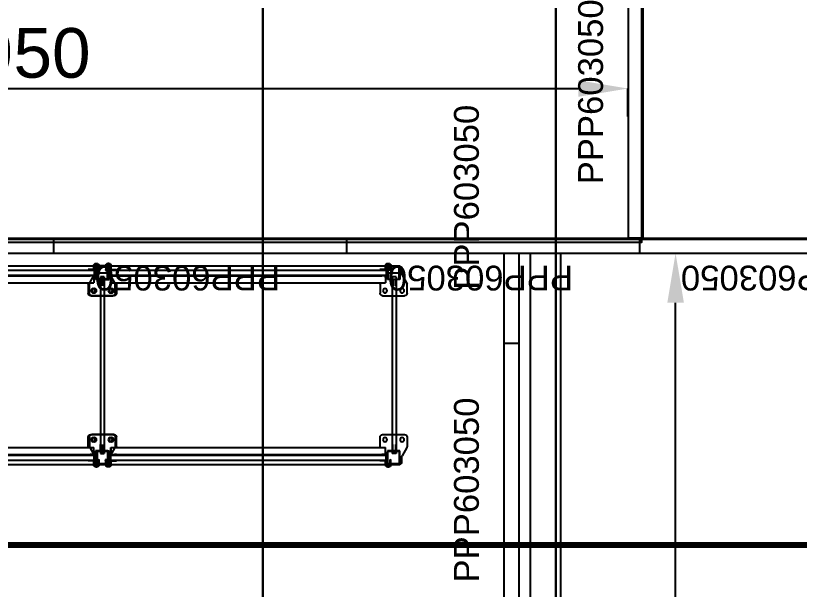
# Model space of a CAD drawing. Header units: millimetres. Extents: x 1478096 to 1808313, y 619971 to 762366.
# Drawn here: x 1527754 to 1530910, y 674647 to 676959 of the extents above; entities that cross this region are included whole.
import ezdxf

# ---------------------------------------------------------------- set-up
doc = ezdxf.new("R2010")
doc.units = ezdxf.units.MM
doc.header["$LTSCALE"] = 10
doc.linetypes.add('CENTERX2', pattern=[4, 2.5, -0.5, 0.5, -0.5])
for name, color, linetype in [('COSTAN-CAM-COTAS', 7, 'Continuous'), ('COSTAN-CAM-EJES', 251, 'CENTERX2'), ('COSTAN-CAM-LAT NUM', 6, 'Continuous'), ('COSTAN-CAM-LATERALES', 5, 'Continuous'), ('COSTAN-CAM-PUERTAS', 4, 'Continuous'), ('COSTAN-CAM-TECHOS-60', 1, 'Continuous'), ('DC-ARQ-RACK PREP.', 11, 'Continuous')]:
    doc.layers.add(name, color=color, linetype=linetype)
doc.styles.add('costan', font='ARIAL.TTF')
doc.dimstyles.new('COSTAN-MM-100', dxfattribs={"dimtxt": 200, "dimasz": 200, "dimexe": 0, "dimexo": 0, "dimgap": 40, "dimtad": 1, "dimdec": 0, "dimzin": 0, "dimdsep": 46, "dimtxsty": 'costan', "dimblk1": 'ARCHTICK', "dimblk2": 'ARCHTICK', "dimcen": 0, "dimclrd": 256, "dimclre": 256, "dimclrt": 256, "dimadec": 0, "dimazin": 0, "dimtfac": 1, "dimtdec": 0, "dimtofl": 0, "dimtmove": 0, "dimatfit": 3, "dimfxl": 0, "dimtolj": 1, "dimtzin": 0, "dimarcsym": 0})

# ---------------------------------------------------------------- blocks, each defined once
blk = doc.blocks.new('RE-PLANTABASE(XREF)$0$RACK-CAMARA')
at = {"layer": 'DC-ARQ-RACK PREP.', "linetype": 'ByBlock'}
for p, q in [((-0.3709, 2.403), (-0.39, 2.403)), ((-0.3324, 2.4235), (-0.3656, 2.4045)), ((-0.29, 2.425), (-0.3271, 2.425)), ((-0.28, 2.3655), (-0.28, 2.415)), ((0.28, 2.3655), (0.28, 2.415)), ((0.29, 2.425), (0.3271, 2.425)), ((0.3324, 2.4235), (0.3656, 2.4045)), ((0.3709, 2.403), (0.39, 2.403)), ((-0.4, 2.3865), (-0.4, 2.3955)), ((-0.4, 2.3955), (-0.345, 2.3955)), ((-0.398, 2.3865), (-0.4, 2.3865)), ((-0.4, 2.3855), (-0.4, 2.3865)), ((-0.4, 2.3824), (-0.4, 2.3855)), ((-0.4, 2.3814), (-0.4, 2.3824)), ((-0.4, 2.3805), (-0.4, 2.3814)), ((-0.4, 2.3795), (-0.4, 2.3805)), ((-0.4, 2.3805), (-0.398, 2.3805)), ((-0.4, 2.3615), (-0.4, 2.3795)), ((-0.4, 2.3795), (-0.398, 2.3795)), ((-0.347, 2.3935), (-0.398, 2.3935)), ((-0.398, 2.3935), (-0.398, 2.3865)), ((-0.398, 2.3865), (-0.398, 2.3855)), ((-0.398, 2.3855), (-0.398, 2.3824)), ((-0.398, 2.3824), (-0.398, 2.3814)), ((-0.398, 2.3814), (-0.398, 2.3805)), ((-0.398, 2.3805), (-0.398, 2.3795)), ((-0.398, 2.3795), (-0.398, 2.3615)), ((-0.356, 2.3805), (-0.356, 2.3655)), ((-0.356, 2.3805), (0.356, 2.3805)), ((-0.347, 2.366), (-0.347, 2.3935)), ((-0.347, 2.38), (-0.32, 2.38)), ((-0.347, 2.3475), (-0.347, 2.375)), ((-0.347, 2.3475), (-0.347, 2.375)), ((-0.345, 2.3955), (-0.345, 2.368)), ((-0.32, 2.378), (-0.345, 2.378)), ((-0.345, 2.373), (-0.345, 2.3455)), ((-0.345, 2.373), (-0.345, 2.3455)), ((-0.345, 2.368), (-0.32, 2.368)), ((-0.32, 2.38), (-0.32, 2.378)), ((-0.32, 2.368), (-0.32, 2.366)), ((-0.28, 2.326), (-0.28, 2.3755)), ((-0.28, 2.326), (-0.28, 2.3755)), ((0.28, 2.326), (0.28, 2.3755)), ((0.28, 2.326), (0.28, 2.3755)), ((0.347, 2.38), (0.32, 2.38)), ((0.32, 2.38), (0.32, 2.378)), ((0.32, 2.378), (0.345, 2.378)), ((0.345, 2.368), (0.32, 2.368)), ((0.32, 2.368), (0.32, 2.366)), ((0.345, 2.3955), (0.345, 2.368)), ((0.4, 2.3955), (0.345, 2.3955)), ((0.345, 2.373), (0.345, 2.3455)), ((0.345, 2.373), (0.345, 2.3455)), ((0.347, 2.366), (0.347, 2.3935)), ((0.347, 2.3935), (0.398, 2.3935)), ((0.347, 2.3475), (0.347, 2.375)), ((0.347, 2.3475), (0.347, 2.375)), ((0.356, 2.3805), (0.356, 2.3655)), ((0.398, 2.3935), (0.398, 2.3865)), ((0.398, 2.3865), (0.4, 2.3865)), ((0.398, 2.3865), (0.398, 2.3855)), ((0.398, 2.3855), (0.398, 2.3824)), ((0.398, 2.3824), (0.398, 2.3814)), ((0.398, 2.3814), (0.398, 2.3805)), ((0.398, 2.3805), (0.398, 2.3795)), ((0.4, 2.3805), (0.398, 2.3805)), ((0.4, 2.3795), (0.398, 2.3795)), ((0.398, 2.3795), (0.398, 2.3615)), ((0.4, 2.3865), (0.4, 2.3955)), ((0.4, 2.3855), (0.4, 2.3865)), ((0.4, 2.3824), (0.4, 2.3855)), ((0.4, 2.3814), (0.4, 2.3824)), ((0.4, 2.3805), (0.4, 2.3814)), ((0.4, 2.3795), (0.4, 2.3805)), ((0.4, 2.3615), (0.4, 2.3795)), ((-0.41, 2.3465), (-0.41, 2.3509)), ((-0.41, 2.3465), (-0.41, 2.3509)), ((-0.406, 2.3509), (-0.406, 2.3465)), ((-0.406, 2.3509), (-0.406, 2.3465)), ((-0.4024, 2.3589), (-0.4025, 2.3589)), ((-0.4024, 2.3589), (-0.4025, 2.3589)), ((-0.4024, 2.3589), (-0.4, 2.359)), ((-0.4024, 2.3589), (-0.4, 2.359)), ((-0.4, 2.355), (-0.4022, 2.3549)), ((-0.4, 2.355), (-0.4022, 2.3549)), ((-0.402, 2.3425), (-0.3855, 2.3425)), ((-0.402, 2.3425), (-0.3855, 2.3425)), ((-0.3855, 2.3385), (-0.402, 2.3385)), ((-0.3855, 2.3385), (-0.402, 2.3385)), ((-0.398, 2.3615), (-0.4, 2.3615)), ((-0.4, 2.3605), (-0.4, 2.3615)), ((-0.398, 2.3615), (-0.4, 2.3615)), ((-0.4, 2.3605), (-0.4, 2.3615)), ((-0.4, 2.3596), (-0.4, 2.3605)), ((-0.4, 2.3605), (-0.398, 2.3605)), ((-0.4, 2.3596), (-0.4, 2.3605)), ((-0.4, 2.3605), (-0.398, 2.3605)), ((-0.4, 2.3586), (-0.4, 2.3596)), ((-0.4, 2.3586), (-0.4, 2.3596)), ((-0.4, 2.3555), (-0.4, 2.3586)), ((-0.4, 2.3555), (-0.4, 2.3586)), ((-0.4, 2.3545), (-0.4, 2.3555)), ((-0.4, 2.3545), (-0.4, 2.3555)), ((-0.4, 2.3545), (-0.398, 2.3545)), ((-0.4, 2.3455), (-0.4, 2.3545)), ((-0.4, 2.3455), (-0.4, 2.3545)), ((-0.4, 2.3545), (-0.398, 2.3545)), ((-0.345, 2.3455), (-0.4, 2.3455)), ((-0.345, 2.3455), (-0.4, 2.3455)), ((-0.4, 2.3382), (-0.4, 0.0422)), ((-0.3855, 2.3382), (-0.4, 2.3382)), ((-0.4, 2.3382), (-0.3855, 2.3382)), ((-0.398, 2.3615), (-0.398, 2.3605)), ((-0.398, 2.3615), (-0.398, 2.3605)), ((-0.398, 2.3605), (-0.398, 2.3596)), ((-0.398, 2.3605), (-0.398, 2.3596)), ((-0.398, 2.3596), (-0.398, 2.3586)), ((-0.398, 2.3591), (-0.388, 2.3596)), ((-0.398, 2.3596), (-0.398, 2.3586)), ((-0.398, 2.3591), (-0.388, 2.3596)), ((-0.398, 2.3586), (-0.398, 2.3555)), ((-0.398, 2.3586), (-0.398, 2.3555)), ((-0.3878, 2.3556), (-0.398, 2.3551)), ((-0.3878, 2.3556), (-0.398, 2.3551)), ((-0.398, 2.3555), (-0.398, 2.3545)), ((-0.398, 2.3555), (-0.398, 2.3545)), ((-0.398, 2.3545), (-0.398, 2.3475)), ((-0.398, 2.3545), (-0.398, 2.3475)), ((-0.398, 2.3475), (-0.347, 2.3475)), ((-0.398, 2.3475), (-0.347, 2.3475)), ((-0.388, 2.3596), (-0.381, 2.36)), ((-0.388, 2.3596), (-0.381, 2.36)), ((-0.3808, 2.356), (-0.3878, 2.3556)), ((-0.3808, 2.356), (-0.3878, 2.3556)), ((-0.3855, 2.3455), (-0.3855, 2.3235)), ((-0.3855, 2.3455), (-0.3855, 2.3235)), ((-0.3839, 2.3455), (-0.3839, 2.3235)), ((-0.3839, 2.3455), (-0.3839, 2.3235)), ((-0.3625, 2.3402), (-0.3825, 2.3402)), ((-0.3825, 2.3402), (-0.3625, 2.3402)), ((-0.3825, 2.3382), (-0.3825, 0.0402)), ((-0.3808, 2.356), (-0.381, 2.36)), ((-0.3808, 2.356), (-0.381, 2.36)), ((-0.3625, 2.3382), (-0.3625, 0.0402)), ((-0.3611, 2.3455), (-0.3611, 2.3235)), ((-0.3611, 2.3455), (-0.3611, 2.3235)), ((-0.36, 2.3382), (-0.36, 0.065)), ((-0.3595, 2.3455), (-0.3595, 2.3235)), ((-0.3595, 2.3455), (-0.3595, 2.3235)), ((-0.3595, 2.3425), (-0.354, 2.3425)), ((-0.3595, 2.3425), (-0.354, 2.3425)), ((-0.354, 2.3385), (-0.3595, 2.3385)), ((-0.354, 2.3385), (-0.3595, 2.3385)), ((-0.3318, 2.3382), (-0.3595, 2.3382)), ((-0.3595, 2.3382), (-0.3318, 2.3382)), ((-0.356, 2.3655), (0.356, 2.3655)), ((-0.354, 2.3425), (-0.354, 2.3385)), ((-0.354, 2.3425), (-0.354, 2.3385)), ((-0.32, 2.366), (-0.347, 2.366)), ((-0.3318, 2.3382), (-0.3318, 0.0422)), ((0.32, 2.366), (0.347, 2.366)), ((0.3318, 2.3382), (0.3318, 0.0422)), ((0.3318, 2.3382), (0.3595, 2.3382)), ((0.3595, 2.3382), (0.3318, 2.3382)), ((0.345, 2.3455), (0.4, 2.3455)), ((0.345, 2.3455), (0.4, 2.3455)), ((0.398, 2.3475), (0.347, 2.3475)), ((0.398, 2.3475), (0.347, 2.3475)), ((0.3595, 2.3425), (0.354, 2.3425)), ((0.354, 2.3425), (0.354, 2.3385)), ((0.3595, 2.3425), (0.354, 2.3425)), ((0.354, 2.3425), (0.354, 2.3385)), ((0.354, 2.3385), (0.3595, 2.3385)), ((0.354, 2.3385), (0.3595, 2.3385)), ((0.3595, 2.3455), (0.3595, 2.3235)), ((0.3595, 2.3455), (0.3595, 2.3235)), ((0.3595, 2.3382), (0.36, 0.065)), ((0.3611, 2.3455), (0.3611, 2.3235)), ((0.3611, 2.3455), (0.3611, 2.3235)), ((0.3625, 2.3402), (0.3825, 2.3402)), ((0.3825, 2.3402), (0.3625, 2.3402)), ((0.3625, 2.3382), (0.3625, 0.0402)), ((0.3808, 2.356), (0.381, 2.36)), ((0.3808, 2.356), (0.381, 2.36)), ((0.3808, 2.356), (0.3878, 2.3556)), ((0.3808, 2.356), (0.3878, 2.3556)), ((0.388, 2.3596), (0.381, 2.36)), ((0.388, 2.3596), (0.381, 2.36)), ((0.3825, 2.3382), (0.3825, 0.0402)), ((0.3839, 2.3455), (0.3839, 2.3235)), ((0.3839, 2.3455), (0.3839, 2.3235)), ((0.3855, 2.3455), (0.3855, 2.3235)), ((0.3855, 2.3455), (0.3855, 2.3235)), ((0.402, 2.3425), (0.3855, 2.3425)), ((0.402, 2.3425), (0.3855, 2.3425)), ((0.3855, 2.3385), (0.402, 2.3385)), ((0.3855, 2.3385), (0.402, 2.3385)), ((0.3855, 2.3382), (0.4, 2.3382)), ((0.4, 2.3382), (0.3855, 2.3382)), ((0.3878, 2.3556), (0.398, 2.3551)), ((0.3878, 2.3556), (0.398, 2.3551)), ((0.398, 2.3591), (0.388, 2.3596)), ((0.398, 2.3591), (0.388, 2.3596)), ((0.398, 2.3615), (0.4, 2.3615)), ((0.398, 2.3615), (0.398, 2.3605)), ((0.398, 2.3615), (0.4, 2.3615)), ((0.398, 2.3615), (0.398, 2.3605)), ((0.398, 2.3605), (0.398, 2.3596)), ((0.4, 2.3605), (0.398, 2.3605)), ((0.398, 2.3605), (0.398, 2.3596)), ((0.4, 2.3605), (0.398, 2.3605)), ((0.398, 2.3596), (0.398, 2.3586)), ((0.398, 2.3596), (0.398, 2.3586)), ((0.398, 2.3586), (0.398, 2.3555)), ((0.398, 2.3586), (0.398, 2.3555)), ((0.398, 2.3555), (0.398, 2.3545)), ((0.398, 2.3555), (0.398, 2.3545)), ((0.398, 2.3545), (0.398, 2.3475)), ((0.4, 2.3545), (0.398, 2.3545)), ((0.4, 2.3545), (0.398, 2.3545)), ((0.398, 2.3545), (0.398, 2.3475)), ((0.4, 2.3605), (0.4, 2.3615)), ((0.4, 2.3605), (0.4, 2.3615)), ((0.4, 2.3596), (0.4, 2.3605)), ((0.4, 2.3596), (0.4, 2.3605)), ((0.4, 2.3586), (0.4, 2.3596)), ((0.4, 2.3586), (0.4, 2.3596)), ((0.4024, 2.3589), (0.4, 2.359)), ((0.4024, 2.3589), (0.4, 2.359)), ((0.4, 2.3555), (0.4, 2.3586)), ((0.4, 2.3555), (0.4, 2.3586)), ((0.4, 2.3545), (0.4, 2.3555)), ((0.4, 2.3545), (0.4, 2.3555)), ((0.4, 2.355), (0.4022, 2.3549)), ((0.4, 2.355), (0.4022, 2.3549)), ((0.4, 2.3455), (0.4, 2.3545)), ((0.4, 2.3455), (0.4, 2.3545)), ((0.4, 2.3382), (0.4, 0.0422)), ((0.4024, 2.3589), (0.4025, 2.3589)), ((0.4024, 2.3589), (0.4025, 2.3589)), ((0.406, 2.3509), (0.406, 2.3465)), ((0.406, 2.3509), (0.406, 2.3465)), ((0.41, 2.3465), (0.41, 2.3509)), ((0.41, 2.3465), (0.41, 2.3509)), ((-0.3855, 2.3235), (-0.3855, 2.3155)), ((-0.3855, 2.3235), (-0.3855, 2.3155)), ((-0.3855, 2.3155), (-0.3839, 2.3155)), ((-0.3855, 2.3155), (-0.3839, 2.3155)), ((-0.3839, 2.3155), (-0.3839, 2.3235)), ((-0.3839, 2.3155), (-0.3839, 2.3235)), ((-0.3839, 2.3155), (-0.3825, 2.3155)), ((-0.3839, 2.3155), (-0.3825, 2.3155)), ((-0.3625, 2.3155), (-0.3611, 2.3155)), ((-0.3625, 2.3155), (-0.3611, 2.3155)), ((-0.3611, 2.3235), (-0.3611, 2.3155)), ((-0.3611, 2.3235), (-0.3611, 2.3155)), ((-0.3611, 2.3155), (-0.3595, 2.3155)), ((-0.3611, 2.3155), (-0.3595, 2.3155)), ((-0.3595, 2.3155), (-0.3595, 2.3235)), ((-0.3595, 2.3155), (-0.3595, 2.3235)), ((-0.3271, 2.316), (-0.29, 2.316)), ((-0.3271, 2.316), (-0.29, 2.316)), ((0.3271, 2.316), (0.29, 2.316)), ((0.3271, 2.316), (0.29, 2.316)), ((0.3595, 2.3155), (0.3595, 2.3235)), ((0.3595, 2.3155), (0.3595, 2.3235)), ((0.3611, 2.3155), (0.3595, 2.3155)), ((0.3611, 2.3155), (0.3595, 2.3155)), ((0.3611, 2.3235), (0.3611, 2.3155)), ((0.3611, 2.3235), (0.3611, 2.3155)), ((0.3625, 2.3155), (0.3611, 2.3155)), ((0.3625, 2.3155), (0.3611, 2.3155)), ((0.3839, 2.3155), (0.3825, 2.3155)), ((0.3839, 2.3155), (0.3825, 2.3155)), ((0.3839, 2.3155), (0.3839, 2.3235)), ((0.3839, 2.3155), (0.3839, 2.3235)), ((0.3855, 2.3155), (0.3839, 2.3155)), ((0.3855, 2.3155), (0.3839, 2.3155)), ((0.3855, 2.3235), (0.3855, 2.3155)), ((0.3855, 2.3235), (0.3855, 2.3155)), ((-0.3855, 0.065), (-0.3839, 0.065)), ((-0.3855, 0.057), (-0.3855, 0.065)), ((-0.3839, 0.065), (-0.3825, 0.065)), ((-0.3839, 0.065), (-0.3839, 0.057)), ((-0.3625, 0.065), (-0.3611, 0.065)), ((-0.3611, 0.065), (-0.3595, 0.065)), ((-0.3611, 0.057), (-0.3611, 0.065)), ((-0.3595, 0.065), (-0.3595, 0.057)), ((-0.3271, 0.0645), (-0.29, 0.0645)), ((0.3271, 0.0645), (0.29, 0.0645)), ((0.3595, 0.065), (0.3595, 0.057)), ((0.3611, 0.065), (0.3595, 0.065)), ((0.3611, 0.057), (0.3611, 0.065)), ((0.3625, 0.065), (0.3611, 0.065)), ((0.3839, 0.065), (0.3825, 0.065)), ((0.3855, 0.065), (0.3839, 0.065)), ((0.3839, 0.065), (0.3839, 0.057)), ((0.3855, 0.057), (0.3855, 0.065)), ((-0.41, 0.034), (-0.41, 0.0296)), ((-0.406, 0.0296), (-0.406, 0.034)), ((-0.3855, 0.042), (-0.402, 0.042)), ((-0.402, 0.038), (-0.3855, 0.038)), ((-0.4, 0.0422), (-0.3855, 0.0422)), ((-0.345, 0.035), (-0.4, 0.035)), ((-0.4, 0.035), (-0.4, 0.026)), ((-0.398, 0.026), (-0.398, 0.033)), ((-0.398, 0.033), (-0.347, 0.033)), ((-0.3855, 0.035), (-0.3855, 0.057)), ((-0.3839, 0.035), (-0.3839, 0.057)), ((-0.3825, 0.0402), (-0.3625, 0.0402)), ((-0.3725, 0.035), (-0.3725, -0.015)), ((-0.3611, 0.035), (-0.3611, 0.057)), ((-0.3595, 0.035), (-0.3595, 0.057)), ((-0.3595, 0.0422), (-0.3318, 0.0422)), ((-0.354, 0.042), (-0.3595, 0.042)), ((-0.3595, 0.038), (-0.354, 0.038)), ((-0.354, 0.038), (-0.354, 0.042)), ((-0.347, 0.033), (-0.347, 0.0055)), ((-0.345, 0.0075), (-0.345, 0.035)), ((-0.28, 0.0545), (-0.28, 0.005)), ((0.28, 0.0545), (0.28, 0.005)), ((0.3595, 0.0422), (0.3318, 0.0422)), ((0.345, 0.0075), (0.345, 0.035)), ((0.345, 0.035), (0.4, 0.035)), ((0.347, 0.033), (0.347, 0.0055)), ((0.398, 0.033), (0.347, 0.033)), ((0.354, 0.038), (0.354, 0.042)), ((0.354, 0.042), (0.3595, 0.042)), ((0.3595, 0.038), (0.354, 0.038)), ((0.3595, 0.035), (0.3595, 0.057)), ((0.3611, 0.035), (0.3611, 0.057)), ((0.3825, 0.0402), (0.3625, 0.0402)), ((0.3839, 0.035), (0.3839, 0.057)), ((0.3855, 0.035), (0.3855, 0.057)), ((0.4, 0.0422), (0.3855, 0.0422)), ((0.3855, 0.042), (0.402, 0.042)), ((0.402, 0.038), (0.3855, 0.038)), ((0.398, 0.026), (0.398, 0.033)), ((0.4, 0.035), (0.4, 0.026)), ((0.406, 0.0296), (0.406, 0.034)), ((0.41, 0.034), (0.41, 0.0296)), ((-0.4024, 0.0216), (-0.4025, 0.0216)), ((-0.4024, 0.0216), (-0.4, 0.0215)), ((-0.4, 0.0255), (-0.4022, 0.0256)), ((-0.4, 0.026), (-0.398, 0.026)), ((-0.4, 0.026), (-0.4, 0.025)), ((-0.4, 0.025), (-0.4, 0.0219)), ((-0.4, 0.0219), (-0.4, 0.0209)), ((-0.4, 0.0209), (-0.4, 0.02)), ((-0.4, 0.02), (-0.4, 0.019)), ((-0.4, 0.02), (-0.398, 0.02)), ((-0.4, 0.019), (-0.4, 0.001)), ((-0.398, 0.019), (-0.4, 0.019)), ((-0.4, 0.001), (-0.398, 0.001)), ((-0.4, 0.001), (-0.4, 0)), ((-0.398, 0.025), (-0.398, 0.026)), ((-0.3878, 0.0249), (-0.398, 0.0254)), ((-0.398, 0.0219), (-0.398, 0.025)), ((-0.398, 0.0209), (-0.398, 0.0219)), ((-0.398, 0.0214), (-0.388, 0.0209)), ((-0.398, 0.02), (-0.398, 0.0209)), ((-0.398, 0.019), (-0.398, 0.02)), ((-0.398, 0.001), (-0.398, 0.019)), ((-0.398, 0), (-0.398, 0.001)), ((-0.388, 0.0209), (-0.381, 0.0205)), ((-0.3808, 0.0245), (-0.3878, 0.0249)), ((-0.3808, 0.0245), (-0.381, 0.0205)), ((-0.356, 0), (-0.356, 0.015)), ((-0.356, 0.015), (0.356, 0.015)), ((-0.356, 0), (0.356, 0)), ((-0.347, 0.0145), (-0.347, -0.013)), ((-0.32, 0.0145), (-0.347, 0.0145)), ((-0.347, 0.0005), (-0.32, 0.0005)), ((-0.345, -0.015), (-0.345, 0.0125)), ((-0.345, 0.0125), (-0.32, 0.0125)), ((-0.32, 0.0025), (-0.345, 0.0025)), ((-0.32, 0.0125), (-0.32, 0.0145)), ((-0.32, 0.0005), (-0.32, 0.0025)), ((-0.28, 0.015), (-0.28, -0.0345)), ((0.28, 0.015), (0.28, -0.0345)), ((0.32, 0.0125), (0.32, 0.0145)), ((0.32, 0.0145), (0.347, 0.0145)), ((0.345, 0.0125), (0.32, 0.0125)), ((0.32, 0.0005), (0.32, 0.0025)), ((0.32, 0.0025), (0.345, 0.0025)), ((0.347, 0.0005), (0.32, 0.0005)), ((0.345, -0.015), (0.345, 0.0125)), ((0.347, 0.0145), (0.347, -0.013)), ((0.356, 0), (0.356, 0.015)), ((0.3808, 0.0245), (0.3878, 0.0249)), ((0.3808, 0.0245), (0.381, 0.0205)), ((0.388, 0.0209), (0.381, 0.0205)), ((0.3878, 0.0249), (0.398, 0.0254)), ((0.398, 0.0214), (0.388, 0.0209)), ((0.4, 0.026), (0.398, 0.026)), ((0.398, 0.025), (0.398, 0.026)), ((0.398, 0.0219), (0.398, 0.025)), ((0.398, 0.0209), (0.398, 0.0219)), ((0.398, 0.02), (0.398, 0.0209)), ((0.398, 0.019), (0.398, 0.02)), ((0.4, 0.02), (0.398, 0.02)), ((0.398, 0.001), (0.398, 0.019)), ((0.398, 0.019), (0.4, 0.019)), ((0.4, 0.001), (0.398, 0.001)), ((0.398, 0), (0.398, 0.001)), ((0.4, 0.026), (0.4, 0.025)), ((0.4, 0.0255), (0.4022, 0.0256)), ((0.4, 0.025), (0.4, 0.0219)), ((0.4, 0.0219), (0.4, 0.0209)), ((0.4024, 0.0216), (0.4, 0.0215)), ((0.4, 0.0209), (0.4, 0.02)), ((0.4, 0.02), (0.4, 0.019)), ((0.4, 0.019), (0.4, 0.001)), ((0.4, 0.001), (0.4, 0)), ((0.4024, 0.0216), (0.4025, 0.0216)), ((-0.4, 0), (-0.4, -0.0009)), ((-0.4, 0), (-0.398, 0)), ((-0.4, -0.0009), (-0.4, -0.0019)), ((-0.4, -0.0019), (-0.4, -0.005)), ((-0.4, -0.005), (-0.4, -0.006)), ((-0.398, -0.006), (-0.4, -0.006)), ((-0.4, -0.006), (-0.4, -0.015)), ((-0.4, -0.015), (-0.345, -0.015)), ((-0.398, -0.0009), (-0.398, 0)), ((-0.398, -0.0019), (-0.398, -0.0009)), ((-0.398, -0.005), (-0.398, -0.0019)), ((-0.398, -0.006), (-0.398, -0.005)), ((-0.398, -0.013), (-0.398, -0.006)), ((-0.347, -0.013), (-0.398, -0.013)), ((-0.3709, -0.0225), (-0.39, -0.0225)), ((-0.3324, -0.043), (-0.3656, -0.024)), ((0.3324, -0.043), (0.3656, -0.024)), ((0.4, -0.015), (0.345, -0.015)), ((0.347, -0.013), (0.398, -0.013)), ((0.3709, -0.0225), (0.39, -0.0225)), ((0.398, -0.0009), (0.398, 0)), ((0.4, 0), (0.398, 0)), ((0.398, -0.0019), (0.398, -0.0009)), ((0.398, -0.005), (0.398, -0.0019)), ((0.398, -0.006), (0.398, -0.005)), ((0.398, -0.013), (0.398, -0.006)), ((0.398, -0.006), (0.4, -0.006)), ((0.4, 0), (0.4, -0.0009)), ((0.4, -0.0009), (0.4, -0.0019)), ((0.4, -0.0019), (0.4, -0.005)), ((0.4, -0.005), (0.4, -0.006)), ((0.4, -0.006), (0.4, -0.015)), ((-0.29, -0.0445), (-0.3271, -0.0445)), ((0.29, -0.0445), (0.3271, -0.0445))]:
    blk.add_line(p, q, dxfattribs=at)
for centre in [(-0.3, 2.405), (0.3, 2.405), (-0.3, 2.336), (-0.3, 2.336), (0.3, 2.336), (0.3, 2.336), (-0.3, 0.0445), (0.3, 0.0445), (-0.3, -0.0245), (0.3, -0.0245)]:
    blk.add_circle(centre, 0.0085, dxfattribs=at)
for centre, radius, start, end in [((-0.39, 2.393), 0.01, 90, 165.5225), ((-0.3709, 2.413), 0.01, 270, 302.0054), ((-0.3271, 2.415), 0.01, 90, 122.0054), ((-0.29, 2.415), 0.01, 0, 90), ((0.29, 2.415), 0.01, 90, 180), ((0.3271, 2.415), 0.01, 57.9946, 90), ((0.3709, 2.413), 0.01, 237.9946, 270), ((0.39, 2.393), 0.01, 14.4775, 90), ((-0.402, 2.3509), 0.008, 92.9609, 180), ((-0.402, 2.3509), 0.008, 92.9609, 180), ((-0.402, 2.3465), 0.008, 180, 270), ((-0.402, 2.3465), 0.008, 180, 270), ((-0.402, 2.3509), 0.004, 92.9609, 180), ((-0.402, 2.3509), 0.004, 92.9609, 180), ((-0.402, 2.3465), 0.004, 180, 270), ((-0.402, 2.3465), 0.004, 180, 270), ((-0.3994, 2.3578), 0.00325, 100.4456, 160.3411), ((-0.3994, 2.3578), 0.00325, 100.4456, 160.3411), ((-0.39, 2.348), 0.01, 194.4775, 213.3687), ((-0.39, 2.348), 0.01, 194.4775, 213.3653), ((-0.3994, 2.3578), 0.00325, 25.5808, 64.2731), ((-0.3994, 2.3578), 0.00325, 25.5808, 64.2731), ((-0.39, 2.348), 0.01, 251.8096, 257.1738), ((-0.39, 2.348), 0.01, 251.8007, 257.1491), ((0.39, 2.348), 0.01, 282.8262, 288.1904), ((0.39, 2.348), 0.01, 282.8509, 288.1993), ((0.3994, 2.3578), 0.00325, 115.7269, 154.4192), ((0.3994, 2.3578), 0.00325, 115.7269, 154.4192), ((0.39, 2.348), 0.01, 326.6313, 345.5225), ((0.39, 2.348), 0.01, 326.6347, 345.5225), ((0.3994, 2.3578), 0.00325, 19.6589, 79.5544), ((0.3994, 2.3578), 0.00325, 19.6589, 79.5544), ((0.402, 2.3465), 0.008, 270, 0), ((0.402, 2.3465), 0.004, 270, 0), ((0.402, 2.3465), 0.004, 270, 0), ((0.402, 2.3465), 0.008, 270, 0), ((0.402, 2.3509), 0.004, 0, 87.0391), ((0.402, 2.3509), 0.004, 0, 87.0391), ((0.402, 2.3509), 0.008, 0, 87.0391), ((0.402, 2.3509), 0.008, 0, 87.0391), ((-0.3271, 2.326), 0.01, 242.434, 270), ((-0.3271, 2.326), 0.01, 242.434, 270), ((-0.29, 2.326), 0.01, 270, 0), ((-0.29, 2.326), 0.01, 270, 0), ((0.29, 2.326), 0.01, 180, 270), ((0.29, 2.326), 0.01, 180, 270), ((0.3271, 2.326), 0.01, 270, 297.566), ((0.3271, 2.326), 0.01, 270, 297.566), ((-0.3271, 0.0545), 0.01, 90, 117.566), ((-0.29, 0.0545), 0.01, 0, 90), ((0.29, 0.0545), 0.01, 90, 180), ((0.3271, 0.0545), 0.01, 62.434, 90), ((-0.402, 0.034), 0.008, 90, 180), ((-0.402, 0.034), 0.004, 90, 180), ((-0.39, 0.0325), 0.01, 146.6347, 165.5225), ((-0.39, 0.0325), 0.01, 102.8509, 108.1993), ((0.39, 0.0325), 0.01, 71.8007, 77.1491), ((0.39, 0.0325), 0.01, 14.4775, 33.3653), ((0.402, 0.034), 0.008, 0, 90), ((0.402, 0.034), 0.004, 0, 90), ((-0.402, 0.0296), 0.008, 180, 267.0391), ((-0.402, 0.0296), 0.004, 180, 267.0391), ((-0.3994, 0.0227), 0.00325, 199.6589, 259.5544), ((-0.3994, 0.0227), 0.00325, 295.7269, 334.4192), ((0.3994, 0.0227), 0.00325, 205.5808, 244.2731), ((0.3994, 0.0227), 0.00325, 280.4456, 340.3411), ((0.402, 0.0296), 0.004, 272.9609, 0), ((0.402, 0.0296), 0.008, 272.9609, 0), ((-0.39, -0.0125), 0.01, 194.4775, 270), ((-0.3709, -0.0325), 0.01, 57.9946, 90), ((0.3709, -0.0325), 0.01, 90, 122.0054), ((0.39, -0.0125), 0.01, 270, 345.5225), ((-0.3271, -0.0345), 0.01, 237.9946, 270), ((-0.29, -0.0345), 0.01, 270, 0), ((0.29, -0.0345), 0.01, 180, 270), ((0.3271, -0.0345), 0.01, 270, 302.0054)]:
    blk.add_arc(centre, radius, start, end, dxfattribs=at)
blk = doc.blocks.new('RE-PLANTABASE(XREF)$0$RACK-CAMARA-MITAD')
at = {"layer": 'DC-ARQ-RACK PREP.'}
for p, q in [((-0.3324, 1.2332), (-0.3656, 1.2143)), ((-0.29, 1.2347), (-0.3271, 1.2347)), ((0.29, 1.2347), (0.3271, 1.2347)), ((0.3324, 1.2332), (0.3656, 1.2143)), ((-0.4, 1.1962), (-0.4, 1.2052)), ((-0.4, 1.2052), (-0.345, 1.2052)), ((-0.347, 1.2032), (-0.398, 1.2032)), ((-0.398, 1.2032), (-0.398, 1.1962)), ((-0.3709, 1.2127), (-0.39, 1.2127)), ((-0.347, 1.1757), (-0.347, 1.2032)), ((-0.345, 1.2052), (-0.345, 1.1777)), ((-0.28, 1.1752), (-0.28, 1.2247)), ((0.28, 1.1752), (0.28, 1.2247)), ((0.345, 1.2052), (0.345, 1.1777)), ((0.4, 1.2052), (0.345, 1.2052)), ((0.347, 1.1757), (0.347, 1.2032)), ((0.347, 1.2032), (0.398, 1.2032)), ((0.3709, 1.2127), (0.39, 1.2127)), ((0.398, 1.2032), (0.398, 1.1962)), ((0.4, 1.1962), (0.4, 1.2052)), ((-0.4024, 1.1686), (-0.4025, 1.1686)), ((-0.4024, 1.1686), (-0.4025, 1.1686)), ((-0.4024, 1.1686), (-0.4, 1.1688)), ((-0.4024, 1.1686), (-0.4, 1.1688)), ((-0.398, 1.1962), (-0.4, 1.1962)), ((-0.4, 1.1952), (-0.4, 1.1962)), ((-0.4, 1.1922), (-0.4, 1.1952)), ((-0.4, 1.1912), (-0.4, 1.1922)), ((-0.4, 1.1902), (-0.4, 1.1912)), ((-0.4, 1.1892), (-0.4, 1.1902)), ((-0.4, 1.1902), (-0.398, 1.1902)), ((-0.4, 1.1712), (-0.4, 1.1892)), ((-0.4, 1.1892), (-0.398, 1.1892)), ((-0.398, 1.1712), (-0.4, 1.1712)), ((-0.4, 1.1702), (-0.4, 1.1712)), ((-0.398, 1.1712), (-0.4, 1.1712)), ((-0.4, 1.1702), (-0.4, 1.1712)), ((-0.4, 1.1693), (-0.4, 1.1702)), ((-0.4, 1.1702), (-0.398, 1.1702)), ((-0.4, 1.1693), (-0.4, 1.1702)), ((-0.4, 1.1702), (-0.398, 1.1702)), ((-0.4, 1.1683), (-0.4, 1.1693)), ((-0.4, 1.1683), (-0.4, 1.1693)), ((-0.4, 1.1652), (-0.4, 1.1683)), ((-0.4, 1.1652), (-0.4, 1.1683)), ((-0.398, 1.1962), (-0.398, 1.1952)), ((-0.398, 1.1952), (-0.398, 1.1922)), ((-0.398, 1.1922), (-0.398, 1.1912)), ((-0.398, 1.1912), (-0.398, 1.1902)), ((-0.398, 1.1902), (-0.398, 1.1892)), ((-0.398, 1.1892), (-0.398, 1.1712)), ((-0.398, 1.1712), (-0.398, 1.1702)), ((-0.398, 1.1712), (-0.398, 1.1702)), ((-0.398, 1.1702), (-0.398, 1.1693)), ((-0.398, 1.1702), (-0.398, 1.1693)), ((-0.398, 1.1689), (-0.388, 1.1694)), ((-0.398, 1.1689), (-0.388, 1.1694)), ((-0.398, 1.1693), (-0.398, 1.1683)), ((-0.398, 1.1693), (-0.398, 1.1683)), ((-0.398, 1.1683), (-0.398, 1.1652)), ((-0.398, 1.1683), (-0.398, 1.1652)), ((-0.388, 1.1694), (-0.381, 1.1697)), ((-0.388, 1.1694), (-0.381, 1.1697)), ((-0.3808, 1.1658), (-0.381, 1.1697)), ((-0.3808, 1.1658), (-0.381, 1.1697)), ((-0.356, 1.1902), (-0.356, 1.1752)), ((-0.356, 1.1902), (0.356, 1.1902)), ((-0.356, 1.1752), (0.356, 1.1752)), ((-0.347, 1.1897), (-0.32, 1.1897)), ((-0.347, 1.1572), (-0.347, 1.1847)), ((-0.347, 1.1572), (-0.347, 1.1847)), ((-0.32, 1.1757), (-0.347, 1.1757)), ((-0.32, 1.1877), (-0.345, 1.1877)), ((-0.345, 1.1827), (-0.345, 1.1552)), ((-0.345, 1.1827), (-0.345, 1.1552)), ((-0.345, 1.1777), (-0.32, 1.1777)), ((-0.32, 1.1897), (-0.32, 1.1877)), ((-0.32, 1.1777), (-0.32, 1.1757)), ((-0.28, 1.1357), (-0.28, 1.1852)), ((-0.28, 1.1357), (-0.28, 1.1852)), ((0.28, 1.1357), (0.28, 1.1852)), ((0.28, 1.1357), (0.28, 1.1852)), ((0.347, 1.1897), (0.32, 1.1897)), ((0.32, 1.1897), (0.32, 1.1877)), ((0.32, 1.1877), (0.345, 1.1877)), ((0.345, 1.1777), (0.32, 1.1777)), ((0.32, 1.1777), (0.32, 1.1757)), ((0.32, 1.1757), (0.347, 1.1757)), ((0.345, 1.1827), (0.345, 1.1552)), ((0.345, 1.1827), (0.345, 1.1552)), ((0.347, 1.1572), (0.347, 1.1847)), ((0.347, 1.1572), (0.347, 1.1847)), ((0.356, 1.1902), (0.356, 1.1752)), ((0.3808, 1.1658), (0.381, 1.1697)), ((0.3808, 1.1658), (0.381, 1.1697)), ((0.388, 1.1694), (0.381, 1.1697)), ((0.388, 1.1694), (0.381, 1.1697)), ((0.398, 1.1689), (0.388, 1.1694)), ((0.398, 1.1689), (0.388, 1.1694)), ((0.398, 1.1962), (0.4, 1.1962)), ((0.398, 1.1962), (0.398, 1.1952)), ((0.398, 1.1952), (0.398, 1.1922)), ((0.398, 1.1922), (0.398, 1.1912)), ((0.398, 1.1912), (0.398, 1.1902)), ((0.398, 1.1902), (0.398, 1.1892)), ((0.4, 1.1902), (0.398, 1.1902)), ((0.4, 1.1892), (0.398, 1.1892)), ((0.398, 1.1892), (0.398, 1.1712)), ((0.398, 1.1712), (0.4, 1.1712)), ((0.398, 1.1712), (0.398, 1.1702)), ((0.398, 1.1712), (0.4, 1.1712)), ((0.398, 1.1712), (0.398, 1.1702)), ((0.398, 1.1702), (0.398, 1.1693)), ((0.4, 1.1702), (0.398, 1.1702)), ((0.398, 1.1702), (0.398, 1.1693)), ((0.4, 1.1702), (0.398, 1.1702)), ((0.398, 1.1693), (0.398, 1.1683)), ((0.398, 1.1693), (0.398, 1.1683)), ((0.398, 1.1683), (0.398, 1.1652)), ((0.398, 1.1683), (0.398, 1.1652)), ((0.4, 1.1952), (0.4, 1.1962)), ((0.4, 1.1922), (0.4, 1.1952)), ((0.4, 1.1912), (0.4, 1.1922)), ((0.4, 1.1902), (0.4, 1.1912)), ((0.4, 1.1892), (0.4, 1.1902)), ((0.4, 1.1712), (0.4, 1.1892)), ((0.4, 1.1702), (0.4, 1.1712)), ((0.4, 1.1702), (0.4, 1.1712)), ((0.4, 1.1693), (0.4, 1.1702)), ((0.4, 1.1693), (0.4, 1.1702)), ((0.4, 1.1683), (0.4, 1.1693)), ((0.4, 1.1683), (0.4, 1.1693)), ((0.4024, 1.1686), (0.4, 1.1688)), ((0.4024, 1.1686), (0.4, 1.1688)), ((0.4, 1.1652), (0.4, 1.1683)), ((0.4, 1.1652), (0.4, 1.1683)), ((0.4024, 1.1686), (0.4025, 1.1686)), ((0.4024, 1.1686), (0.4025, 1.1686)), ((-0.41, 1.1562), (-0.41, 1.1607)), ((-0.41, 1.1562), (-0.41, 1.1607)), ((-0.406, 1.1607), (-0.406, 1.1562)), ((-0.406, 1.1607), (-0.406, 1.1562)), ((-0.4, 1.1648), (-0.4022, 1.1646)), ((-0.4, 1.1648), (-0.4022, 1.1646)), ((-0.402, 1.1522), (-0.3855, 1.1522)), ((-0.402, 1.1522), (-0.3855, 1.1522)), ((-0.3855, 1.1482), (-0.402, 1.1482)), ((-0.3855, 1.1482), (-0.402, 1.1482)), ((-0.4, 1.1642), (-0.4, 1.1652)), ((-0.4, 1.1642), (-0.4, 1.1652)), ((-0.4, 1.1642), (-0.398, 1.1642)), ((-0.4, 1.1552), (-0.4, 1.1642)), ((-0.4, 1.1552), (-0.4, 1.1642)), ((-0.4, 1.1642), (-0.398, 1.1642)), ((-0.345, 1.1552), (-0.4, 1.1552)), ((-0.345, 1.1552), (-0.4, 1.1552)), ((-0.4, 1.148), (-0.4, 0.0422)), ((-0.3855, 1.148), (-0.4, 1.148)), ((-0.4, 1.148), (-0.3855, 1.148)), ((-0.3878, 1.1654), (-0.398, 1.1649)), ((-0.3878, 1.1654), (-0.398, 1.1649)), ((-0.398, 1.1652), (-0.398, 1.1642)), ((-0.398, 1.1652), (-0.398, 1.1642)), ((-0.398, 1.1642), (-0.398, 1.1572)), ((-0.398, 1.1642), (-0.398, 1.1572)), ((-0.398, 1.1572), (-0.347, 1.1572)), ((-0.398, 1.1572), (-0.347, 1.1572)), ((-0.3808, 1.1658), (-0.3878, 1.1654)), ((-0.3808, 1.1658), (-0.3878, 1.1654)), ((-0.3855, 1.1552), (-0.3855, 1.1332)), ((-0.3855, 1.1552), (-0.3855, 1.1332)), ((-0.3839, 1.1552), (-0.3839, 1.1332)), ((-0.3839, 1.1552), (-0.3839, 1.1332)), ((-0.3625, 1.15), (-0.3825, 1.15)), ((-0.3825, 1.15), (-0.3625, 1.15)), ((-0.3825, 1.148), (-0.3825, 0.0402)), ((-0.3625, 1.148), (-0.3625, 0.0402)), ((-0.3611, 1.1552), (-0.3611, 1.1332)), ((-0.3611, 1.1552), (-0.3611, 1.1332)), ((-0.36, 1.148), (-0.36, 0.065)), ((-0.3595, 1.1552), (-0.3595, 1.1332)), ((-0.3595, 1.1552), (-0.3595, 1.1332)), ((-0.3595, 1.1522), (-0.354, 1.1522)), ((-0.3595, 1.1522), (-0.354, 1.1522)), ((-0.354, 1.1482), (-0.3595, 1.1482)), ((-0.354, 1.1482), (-0.3595, 1.1482)), ((-0.3318, 1.148), (-0.3595, 1.148)), ((-0.3595, 1.148), (-0.3318, 1.148)), ((-0.354, 1.1522), (-0.354, 1.1482)), ((-0.354, 1.1522), (-0.354, 1.1482)), ((-0.3318, 1.148), (-0.3318, 0.0422)), ((0.3318, 1.148), (0.3318, 0.0422)), ((0.3318, 1.148), (0.3595, 1.148)), ((0.3595, 1.148), (0.3318, 1.148)), ((0.345, 1.1552), (0.4, 1.1552)), ((0.345, 1.1552), (0.4, 1.1552)), ((0.398, 1.1572), (0.347, 1.1572)), ((0.398, 1.1572), (0.347, 1.1572)), ((0.3595, 1.1522), (0.354, 1.1522)), ((0.354, 1.1522), (0.354, 1.1482)), ((0.3595, 1.1522), (0.354, 1.1522)), ((0.354, 1.1522), (0.354, 1.1482)), ((0.354, 1.1482), (0.3595, 1.1482)), ((0.354, 1.1482), (0.3595, 1.1482)), ((0.3595, 1.1552), (0.3595, 1.1332)), ((0.3595, 1.1552), (0.3595, 1.1332)), ((0.3595, 1.148), (0.36, 0.065)), ((0.3611, 1.1552), (0.3611, 1.1332)), ((0.3611, 1.1552), (0.3611, 1.1332)), ((0.3625, 1.15), (0.3825, 1.15)), ((0.3825, 1.15), (0.3625, 1.15)), ((0.3625, 1.148), (0.3625, 0.0402)), ((0.3808, 1.1658), (0.3878, 1.1654)), ((0.3808, 1.1658), (0.3878, 1.1654)), ((0.3825, 1.148), (0.3825, 0.0402)), ((0.3839, 1.1552), (0.3839, 1.1332)), ((0.3839, 1.1552), (0.3839, 1.1332)), ((0.3855, 1.1552), (0.3855, 1.1332)), ((0.3855, 1.1552), (0.3855, 1.1332)), ((0.402, 1.1522), (0.3855, 1.1522)), ((0.402, 1.1522), (0.3855, 1.1522)), ((0.3855, 1.1482), (0.402, 1.1482)), ((0.3855, 1.1482), (0.402, 1.1482)), ((0.3855, 1.148), (0.4, 1.148)), ((0.4, 1.148), (0.3855, 1.148)), ((0.3878, 1.1654), (0.398, 1.1649)), ((0.3878, 1.1654), (0.398, 1.1649)), ((0.398, 1.1652), (0.398, 1.1642)), ((0.398, 1.1652), (0.398, 1.1642)), ((0.398, 1.1642), (0.398, 1.1572)), ((0.4, 1.1642), (0.398, 1.1642)), ((0.4, 1.1642), (0.398, 1.1642)), ((0.398, 1.1642), (0.398, 1.1572)), ((0.4, 1.1642), (0.4, 1.1652)), ((0.4, 1.1642), (0.4, 1.1652)), ((0.4, 1.1648), (0.4022, 1.1646)), ((0.4, 1.1648), (0.4022, 1.1646)), ((0.4, 1.1552), (0.4, 1.1642)), ((0.4, 1.1552), (0.4, 1.1642)), ((0.4, 1.148), (0.4, 0.0422)), ((0.406, 1.1607), (0.406, 1.1562)), ((0.406, 1.1607), (0.406, 1.1562)), ((0.41, 1.1562), (0.41, 1.1607)), ((0.41, 1.1562), (0.41, 1.1607)), ((-0.3855, 1.1332), (-0.3855, 1.1252)), ((-0.3855, 1.1332), (-0.3855, 1.1252)), ((-0.3855, 1.1252), (-0.3839, 1.1252)), ((-0.3855, 1.1252), (-0.3839, 1.1252)), ((-0.3839, 1.1252), (-0.3839, 1.1332)), ((-0.3839, 1.1252), (-0.3839, 1.1332)), ((-0.3839, 1.1252), (-0.3825, 1.1252)), ((-0.3839, 1.1252), (-0.3825, 1.1252)), ((-0.3625, 1.1252), (-0.3611, 1.1252)), ((-0.3625, 1.1252), (-0.3611, 1.1252)), ((-0.3611, 1.1332), (-0.3611, 1.1252)), ((-0.3611, 1.1332), (-0.3611, 1.1252)), ((-0.3611, 1.1252), (-0.3595, 1.1252)), ((-0.3611, 1.1252), (-0.3595, 1.1252)), ((-0.3595, 1.1252), (-0.3595, 1.1332)), ((-0.3595, 1.1252), (-0.3595, 1.1332)), ((-0.3271, 1.1257), (-0.29, 1.1257)), ((-0.3271, 1.1257), (-0.29, 1.1257)), ((0.3271, 1.1257), (0.29, 1.1257)), ((0.3271, 1.1257), (0.29, 1.1257)), ((0.3595, 1.1252), (0.3595, 1.1332)), ((0.3595, 1.1252), (0.3595, 1.1332)), ((0.3611, 1.1252), (0.3595, 1.1252)), ((0.3611, 1.1252), (0.3595, 1.1252)), ((0.3611, 1.1332), (0.3611, 1.1252)), ((0.3611, 1.1332), (0.3611, 1.1252)), ((0.3625, 1.1252), (0.3611, 1.1252)), ((0.3625, 1.1252), (0.3611, 1.1252)), ((0.3839, 1.1252), (0.3825, 1.1252)), ((0.3839, 1.1252), (0.3825, 1.1252)), ((0.3839, 1.1252), (0.3839, 1.1332)), ((0.3839, 1.1252), (0.3839, 1.1332)), ((0.3855, 1.1252), (0.3839, 1.1252)), ((0.3855, 1.1252), (0.3839, 1.1252)), ((0.3855, 1.1332), (0.3855, 1.1252)), ((0.3855, 1.1332), (0.3855, 1.1252)), ((-0.3855, 0.065), (-0.3839, 0.065)), ((-0.3855, 0.057), (-0.3855, 0.065)), ((-0.3839, 0.065), (-0.3825, 0.065)), ((-0.3839, 0.065), (-0.3839, 0.057)), ((-0.3625, 0.065), (-0.3611, 0.065)), ((-0.3611, 0.065), (-0.3595, 0.065)), ((-0.3611, 0.057), (-0.3611, 0.065)), ((-0.3595, 0.065), (-0.3595, 0.057)), ((-0.3271, 0.0645), (-0.29, 0.0645)), ((0.3271, 0.0645), (0.29, 0.0645)), ((0.3595, 0.065), (0.3595, 0.057)), ((0.3611, 0.065), (0.3595, 0.065)), ((0.3611, 0.057), (0.3611, 0.065)), ((0.3625, 0.065), (0.3611, 0.065)), ((0.3839, 0.065), (0.3825, 0.065)), ((0.3855, 0.065), (0.3839, 0.065)), ((0.3839, 0.065), (0.3839, 0.057)), ((0.3855, 0.057), (0.3855, 0.065)), ((-0.41, 0.034), (-0.41, 0.0296)), ((-0.406, 0.0296), (-0.406, 0.034)), ((-0.3855, 0.042), (-0.402, 0.042)), ((-0.402, 0.038), (-0.3855, 0.038)), ((-0.4, 0.0422), (-0.3855, 0.0422)), ((-0.345, 0.035), (-0.4, 0.035)), ((-0.4, 0.035), (-0.4, 0.026)), ((-0.398, 0.026), (-0.398, 0.033)), ((-0.398, 0.033), (-0.347, 0.033)), ((-0.3855, 0.035), (-0.3855, 0.057)), ((-0.3839, 0.035), (-0.3839, 0.057)), ((-0.3825, 0.0402), (-0.3625, 0.0402)), ((-0.3725, 0.035), (-0.3725, -0.015)), ((-0.3611, 0.035), (-0.3611, 0.057)), ((-0.3595, 0.035), (-0.3595, 0.057)), ((-0.3595, 0.0422), (-0.3318, 0.0422)), ((-0.354, 0.042), (-0.3595, 0.042)), ((-0.3595, 0.038), (-0.354, 0.038)), ((-0.354, 0.038), (-0.354, 0.042)), ((-0.347, 0.033), (-0.347, 0.0055)), ((-0.345, 0.0075), (-0.345, 0.035)), ((-0.28, 0.0545), (-0.28, 0.005)), ((0.28, 0.0545), (0.28, 0.005)), ((0.3595, 0.0422), (0.3318, 0.0422)), ((0.345, 0.0075), (0.345, 0.035)), ((0.345, 0.035), (0.4, 0.035)), ((0.347, 0.033), (0.347, 0.0055)), ((0.398, 0.033), (0.347, 0.033)), ((0.354, 0.038), (0.354, 0.042)), ((0.354, 0.042), (0.3595, 0.042)), ((0.3595, 0.038), (0.354, 0.038)), ((0.3595, 0.035), (0.3595, 0.057)), ((0.3611, 0.035), (0.3611, 0.057)), ((0.3825, 0.0402), (0.3625, 0.0402)), ((0.3839, 0.035), (0.3839, 0.057)), ((0.3855, 0.035), (0.3855, 0.057)), ((0.4, 0.0422), (0.3855, 0.0422)), ((0.3855, 0.042), (0.402, 0.042)), ((0.402, 0.038), (0.3855, 0.038)), ((0.398, 0.026), (0.398, 0.033)), ((0.4, 0.035), (0.4, 0.026)), ((0.406, 0.0296), (0.406, 0.034)), ((0.41, 0.034), (0.41, 0.0296)), ((-0.4024, 0.0216), (-0.4025, 0.0216)), ((-0.4024, 0.0216), (-0.4, 0.0215)), ((-0.4, 0.0255), (-0.4022, 0.0256)), ((-0.4, 0.026), (-0.398, 0.026)), ((-0.4, 0.026), (-0.4, 0.025)), ((-0.4, 0.025), (-0.4, 0.0219)), ((-0.4, 0.0219), (-0.4, 0.0209)), ((-0.4, 0.0209), (-0.4, 0.02)), ((-0.4, 0.02), (-0.4, 0.019)), ((-0.4, 0.02), (-0.398, 0.02)), ((-0.4, 0.019), (-0.4, 0.001)), ((-0.398, 0.019), (-0.4, 0.019)), ((-0.4, 0.001), (-0.398, 0.001)), ((-0.4, 0.001), (-0.4, 0)), ((-0.398, 0.025), (-0.398, 0.026)), ((-0.3878, 0.0249), (-0.398, 0.0254)), ((-0.398, 0.0219), (-0.398, 0.025)), ((-0.398, 0.0209), (-0.398, 0.0219)), ((-0.398, 0.0214), (-0.388, 0.0209)), ((-0.398, 0.02), (-0.398, 0.0209)), ((-0.398, 0.019), (-0.398, 0.02)), ((-0.398, 0.001), (-0.398, 0.019)), ((-0.398, 0), (-0.398, 0.001)), ((-0.388, 0.0209), (-0.381, 0.0205)), ((-0.3808, 0.0245), (-0.3878, 0.0249)), ((-0.3808, 0.0245), (-0.381, 0.0205)), ((-0.356, 0), (-0.356, 0.015)), ((-0.356, 0.015), (0.356, 0.015)), ((-0.356, 0), (0.356, 0)), ((-0.347, 0.0145), (-0.347, -0.013)), ((-0.32, 0.0145), (-0.347, 0.0145)), ((-0.347, 0.0005), (-0.32, 0.0005)), ((-0.345, -0.015), (-0.345, 0.0125)), ((-0.345, 0.0125), (-0.32, 0.0125)), ((-0.32, 0.0025), (-0.345, 0.0025)), ((-0.32, 0.0125), (-0.32, 0.0145)), ((-0.32, 0.0005), (-0.32, 0.0025)), ((-0.28, 0.015), (-0.28, -0.0345)), ((0.28, 0.015), (0.28, -0.0345)), ((0.32, 0.0125), (0.32, 0.0145)), ((0.32, 0.0145), (0.347, 0.0145)), ((0.345, 0.0125), (0.32, 0.0125)), ((0.32, 0.0005), (0.32, 0.0025)), ((0.32, 0.0025), (0.345, 0.0025)), ((0.347, 0.0005), (0.32, 0.0005)), ((0.345, -0.015), (0.345, 0.0125)), ((0.347, 0.0145), (0.347, -0.013)), ((0.356, 0), (0.356, 0.015)), ((0.3808, 0.0245), (0.3878, 0.0249)), ((0.3808, 0.0245), (0.381, 0.0205)), ((0.388, 0.0209), (0.381, 0.0205)), ((0.3878, 0.0249), (0.398, 0.0254)), ((0.398, 0.0214), (0.388, 0.0209)), ((0.4, 0.026), (0.398, 0.026)), ((0.398, 0.025), (0.398, 0.026)), ((0.398, 0.0219), (0.398, 0.025)), ((0.398, 0.0209), (0.398, 0.0219)), ((0.398, 0.02), (0.398, 0.0209)), ((0.398, 0.019), (0.398, 0.02)), ((0.4, 0.02), (0.398, 0.02)), ((0.398, 0.001), (0.398, 0.019)), ((0.398, 0.019), (0.4, 0.019)), ((0.4, 0.001), (0.398, 0.001)), ((0.398, 0), (0.398, 0.001)), ((0.4, 0.026), (0.4, 0.025)), ((0.4, 0.0255), (0.4022, 0.0256)), ((0.4, 0.025), (0.4, 0.0219)), ((0.4, 0.0219), (0.4, 0.0209)), ((0.4024, 0.0216), (0.4, 0.0215)), ((0.4, 0.0209), (0.4, 0.02)), ((0.4, 0.02), (0.4, 0.019)), ((0.4, 0.019), (0.4, 0.001)), ((0.4, 0.001), (0.4, 0)), ((0.4024, 0.0216), (0.4025, 0.0216)), ((-0.4, 0), (-0.4, -0.0009)), ((-0.4, 0), (-0.398, 0)), ((-0.4, -0.0009), (-0.4, -0.0019)), ((-0.4, -0.0019), (-0.4, -0.005)), ((-0.4, -0.005), (-0.4, -0.006)), ((-0.398, -0.006), (-0.4, -0.006)), ((-0.4, -0.006), (-0.4, -0.015)), ((-0.4, -0.015), (-0.345, -0.015)), ((-0.398, -0.0009), (-0.398, 0)), ((-0.398, -0.0019), (-0.398, -0.0009)), ((-0.398, -0.005), (-0.398, -0.0019)), ((-0.398, -0.006), (-0.398, -0.005)), ((-0.398, -0.013), (-0.398, -0.006)), ((-0.347, -0.013), (-0.398, -0.013)), ((-0.3709, -0.0225), (-0.39, -0.0225)), ((-0.3324, -0.043), (-0.3656, -0.024)), ((0.3324, -0.043), (0.3656, -0.024)), ((0.4, -0.015), (0.345, -0.015)), ((0.347, -0.013), (0.398, -0.013)), ((0.3709, -0.0225), (0.39, -0.0225)), ((0.398, -0.0009), (0.398, 0)), ((0.4, 0), (0.398, 0)), ((0.398, -0.0019), (0.398, -0.0009)), ((0.398, -0.005), (0.398, -0.0019)), ((0.398, -0.006), (0.398, -0.005)), ((0.398, -0.013), (0.398, -0.006)), ((0.398, -0.006), (0.4, -0.006)), ((0.4, 0), (0.4, -0.0009)), ((0.4, -0.0009), (0.4, -0.0019)), ((0.4, -0.0019), (0.4, -0.005)), ((0.4, -0.005), (0.4, -0.006)), ((0.4, -0.006), (0.4, -0.015)), ((-0.29, -0.0445), (-0.3271, -0.0445)), ((0.29, -0.0445), (0.3271, -0.0445))]:
    blk.add_line(p, q, dxfattribs=at)
for centre in [(-0.3, 1.2147), (0.3, 1.2147), (-0.3, 1.1457), (-0.3, 1.1457), (0.3, 1.1457), (0.3, 1.1457), (-0.3, 0.0445), (0.3, 0.0445), (-0.3, -0.0245), (0.3, -0.0245)]:
    blk.add_circle(centre, 0.0085, dxfattribs=at)
for centre, radius, start, end in [((-0.3271, 1.2247), 0.01, 90, 122.0054), ((-0.29, 1.2247), 0.01, 0, 90), ((0.29, 1.2247), 0.01, 90, 180), ((0.3271, 1.2247), 0.01, 57.9946, 90), ((-0.39, 1.2027), 0.01, 90, 165.5225), ((-0.3709, 1.2227), 0.01, 270, 302.0054), ((0.3709, 1.2227), 0.01, 237.9946, 270), ((0.39, 1.2027), 0.01, 14.4775, 90), ((-0.402, 1.1607), 0.008, 92.9609, 180), ((-0.402, 1.1607), 0.008, 92.9609, 180), ((-0.3994, 1.1675), 0.00325, 100.4456, 160.3411), ((-0.3994, 1.1675), 0.00325, 100.4456, 160.3411), ((-0.3994, 1.1675), 0.00325, 25.5808, 64.2731), ((-0.3994, 1.1675), 0.00325, 25.5808, 64.2731), ((0.3994, 1.1675), 0.00325, 115.7269, 154.4192), ((0.3994, 1.1675), 0.00325, 115.7269, 154.4192), ((0.3994, 1.1675), 0.00325, 19.6589, 79.5544), ((0.3994, 1.1675), 0.00325, 19.6589, 79.5544), ((0.402, 1.1607), 0.008, 0, 87.0391), ((0.402, 1.1607), 0.008, 0, 87.0391), ((-0.402, 1.1562), 0.008, 180, 270), ((-0.402, 1.1562), 0.008, 180, 270), ((-0.402, 1.1607), 0.004, 92.9609, 180), ((-0.402, 1.1607), 0.004, 92.9609, 180), ((-0.402, 1.1562), 0.004, 180, 270), ((-0.402, 1.1562), 0.004, 180, 270), ((-0.39, 1.1577), 0.01, 194.4775, 213.3687), ((-0.39, 1.1577), 0.01, 194.4775, 213.3653), ((-0.39, 1.1577), 0.01, 251.8096, 257.1738), ((-0.39, 1.1577), 0.01, 251.8007, 257.1491), ((0.39, 1.1577), 0.01, 282.8262, 288.1904), ((0.39, 1.1577), 0.01, 282.8509, 288.1993), ((0.39, 1.1577), 0.01, 326.6313, 345.5225), ((0.39, 1.1577), 0.01, 326.6347, 345.5225), ((0.402, 1.1562), 0.008, 270, 0), ((0.402, 1.1562), 0.004, 270, 0), ((0.402, 1.1562), 0.004, 270, 0), ((0.402, 1.1562), 0.008, 270, 0), ((0.402, 1.1607), 0.004, 0, 87.0391), ((0.402, 1.1607), 0.004, 0, 87.0391), ((-0.3271, 1.1357), 0.01, 242.434, 270), ((-0.3271, 1.1357), 0.01, 242.434, 270), ((-0.29, 1.1357), 0.01, 270, 0), ((-0.29, 1.1357), 0.01, 270, 0), ((0.29, 1.1357), 0.01, 180, 270), ((0.29, 1.1357), 0.01, 180, 270), ((0.3271, 1.1357), 0.01, 270, 297.566), ((0.3271, 1.1357), 0.01, 270, 297.566), ((-0.3271, 0.0545), 0.01, 90, 117.566), ((-0.29, 0.0545), 0.01, 0, 90), ((0.29, 0.0545), 0.01, 90, 180), ((0.3271, 0.0545), 0.01, 62.434, 90), ((-0.402, 0.034), 0.008, 90, 180), ((-0.402, 0.034), 0.004, 90, 180), ((-0.39, 0.0325), 0.01, 146.6347, 165.5225), ((-0.39, 0.0325), 0.01, 102.8509, 108.1993), ((0.39, 0.0325), 0.01, 71.8007, 77.1491), ((0.39, 0.0325), 0.01, 14.4775, 33.3653), ((0.402, 0.034), 0.008, 0, 90), ((0.402, 0.034), 0.004, 0, 90), ((-0.402, 0.0296), 0.008, 180, 267.0391), ((-0.402, 0.0296), 0.004, 180, 267.0391), ((-0.3994, 0.0227), 0.00325, 199.6589, 259.5544), ((-0.3994, 0.0227), 0.00325, 295.7269, 334.4192), ((0.3994, 0.0227), 0.00325, 205.5808, 244.2731), ((0.3994, 0.0227), 0.00325, 280.4456, 340.3411), ((0.402, 0.0296), 0.004, 272.9609, 0), ((0.402, 0.0296), 0.008, 272.9609, 0), ((-0.39, -0.0125), 0.01, 194.4775, 270), ((-0.3709, -0.0325), 0.01, 57.9946, 90), ((0.3709, -0.0325), 0.01, 90, 122.0054), ((0.39, -0.0125), 0.01, 270, 345.5225), ((-0.3271, -0.0345), 0.01, 237.9946, 270), ((-0.29, -0.0345), 0.01, 270, 0), ((0.29, -0.0345), 0.01, 180, 270), ((0.3271, -0.0345), 0.01, 270, 302.0054)]:
    blk.add_arc(centre, radius, start, end, dxfattribs=at)
blk = doc.blocks.new('*D171')
at = {"layer": 'COSTAN-CAM-COTAS', "lineweight": -2, "transparency": 16777216}
for p, q in [((1525270, 676552), (1525270, 676665.3)), ((1525470, 676665.3), (1530020, 676665.3)), ((1530220, 676552), (1530220, 676665.3))]:
    blk.add_line(p, q, dxfattribs=at)
at = {"layer": 'COSTAN-CAM-COTAS', "transparency": 16777216}
for points in [[(1525470, 676698.6), (1525470, 676632), (1525270, 676665.3)], [(1530020, 676698.6), (1530020, 676632), (1530220, 676665.3)]]:
    blk.add_solid(points, dxfattribs=at)
at = {"layer": 'Defpoints', "color": 0, "transparency": 16777216}
for p in [(1530220, 676665.3), (1525270, 676552, 112421.9), (1530220, 676552, 112421.9)]:
    blk.add_point(p, dxfattribs=at)
at = {"layer": 'COSTAN-CAM-COTAS', "transparency": 16777216, "insert": (1527745, 676807.4), "char_height": 200, "attachment_point": 5, "style": 'costan'}
blk.add_mtext('\\A1;4950', dxfattribs=at)
blk = doc.blocks.new('_ARCHTICK')
at = {"color": 0, "linetype": 'ByBlock', "const_width": 0.15}
blk.add_lwpolyline([(-0.5, -0.5), (0.5, 0.5)], dxfattribs=at)
blk = doc.blocks.new('*D183')
at = {"layer": 'COSTAN-CAM-COTAS', "lineweight": -2, "transparency": 16777216}
for p, q in [((1530411.7, 676002), (1530411.7, 676002)), ((1530411.7, 672292), (1530411.7, 675802)), ((1530413.7, 672092), (1530411.7, 672092))]:
    blk.add_line(p, q, dxfattribs=at)
at = {"layer": 'COSTAN-CAM-COTAS', "transparency": 16777216}
for points in [[(1530378.4, 675802), (1530445.1, 675802), (1530411.7, 676002)], [(1530378.4, 672292), (1530445.1, 672292), (1530411.7, 672092)]]:
    blk.add_solid(points, dxfattribs=at)
at = {"layer": 'Defpoints', "color": 0, "transparency": 16777216}
for p in [(1530411.7, 676002, 112421.9), (1530411.7, 676002), (1530413.7, 672092, 112421.9)]:
    blk.add_point(p, dxfattribs=at)
at = {"layer": 'COSTAN-CAM-COTAS', "transparency": 16777216, "insert": (1530269.5, 674047), "char_height": 200, "attachment_point": 5, "rotation": 90, "style": 'costan'}
blk.add_mtext('\\A1;3910', dxfattribs=at)
blk = doc.blocks.new('COSTAN-CAM-PANEL-TECHO')
blk.add_lwpolyline([(0, 0), (1, 0), (1, 1), (0, 1)], close=True)

msp = doc.modelspace()

# ---------------------------------------------------------------- linework, layer by layer
at = {"layer": 'COSTAN-CAM-EJES', "const_width": 25}
msp.add_lwpolyline([(1478108.728, 674825.343), (1676824.92, 674825.343)], dxfattribs=at)
at = {"layer": 'COSTAN-CAM-LATERALES'}
for p, q in [((1530220.031, 677167.036), (1530220.031, 676062.037)), ((1530280.031, 677167.036), (1530280.031, 676062.037)), ((1525275.035, 676062.041), (1532760.029, 676062.036)), ((1527905.819, 676062.039), (1527905.819, 676002.039)), ((1529085.819, 676062.038), (1529085.819, 676002.038)), ((1530280.031, 676062.037), (1530220.031, 676062.038)), ((1530265.819, 676062.037), (1530265.819, 676002.037)), ((1525275.035, 676002.041), (1532700.029, 676002.036)), ((1529720.031, 675997.037), (1529720.031, 674342.038)), ((1529780.031, 675997.037), (1529780.031, 674342.038)), ((1529780.031, 675637.037), (1529720.031, 675637.037))]:
    msp.add_line(p, q, dxfattribs=at)
at = {"layer": 'COSTAN-CAM-PUERTAS', "extrusion": (1.22461e-16, -2.71917e-32, -1)}
msp.add_lwpolyline([(-1529828.031, 672902.038), (-1529828.031, 676002.038), (-1529948.031, 676002.038), (-1529948.031, 672902.038)], close=True, dxfattribs=at)

# ---------------------------------------------------------------- block references
at = {"layer": 'COSTAN-CAM-TECHOS-60'}
for p, xscale, yscale in [((1527570.035, 676046.048), 1180, 4200), ((1528750.035, 676046.048), 1180, 4200), ((1529930.035, 676046.048), 346.1713641763199, 4200), ((1527570.034, 672056.642), 1180, 4000), ((1528750.034, 672056.642), 1180, 4000), ((1529930.034, 672056.642), 1180, 4000)]:
    msp.add_blockref('COSTAN-CAM-PANEL-TECHO', p, dxfattribs=dict(at, xscale=xscale, yscale=yscale))
at = {"layer": 'DC-ARQ-RACK PREP.', "xscale": -1000, "yscale": 1000, "zscale": 1000, "rotation": 90}
for name, p in [('RE-PLANTABASE(XREF)$0$RACK-CAMARA', (1528110.62, 675550.229)), ('RE-PLANTABASE(XREF)$0$RACK-CAMARA-MITAD', (1529285.87, 675550.229))]:
    msp.add_blockref(name, p, dxfattribs=at)

# ---------------------------------------------------------------- texts
at = {"layer": 'COSTAN-CAM-LAT NUM', "char_height": 100, "attachment_point": 5, "style": 'costan'}
for insert, rotation in [((1530070.031, 676652.038), 89.999961), ((1529570.031, 676227.037), 90), ((1528445.818, 675902.039), 179.99996), ((1529625.818, 675902.038), 179.99996), ((1530805.818, 675902.037), 179.99996), ((1529570.031, 675047.037), 90)]:
    msp.add_mtext('PPP603050', dxfattribs=dict(at, insert=insert, rotation=rotation))

# ---------------------------------------------------------------- dimensions: what is measured, and where the dimension line sits
at = {"layer": 'COSTAN-CAM-COTAS'}
dim = msp.add_linear_dim(base=(1530220.031, 676665.302), p1=(1525270.035, 676551.978, 112421.869), p2=(1530220.031, 676551.978, 112421.869), dimstyle='COSTAN-MM-100', dxfattribs=at)
dim.commit()
dim.dimension.update_dxf_attribs({"geometry": '*D171', "text_midpoint": (1527745.033, 676807.417)})
dim = msp.add_linear_dim(base=(1530411.717, 676002.037), p1=(1530413.714, 672092.038, 112421.869), p2=(1530411.717, 676002.037, 112421.869), angle=90, dimstyle='COSTAN-MM-100', dxfattribs=at)
dim.commit()
dim.dimension.update_dxf_attribs({"geometry": '*D183', "text_midpoint": (1530269.534, 674047.038)})

doc.saveas('drawing.dxf')
